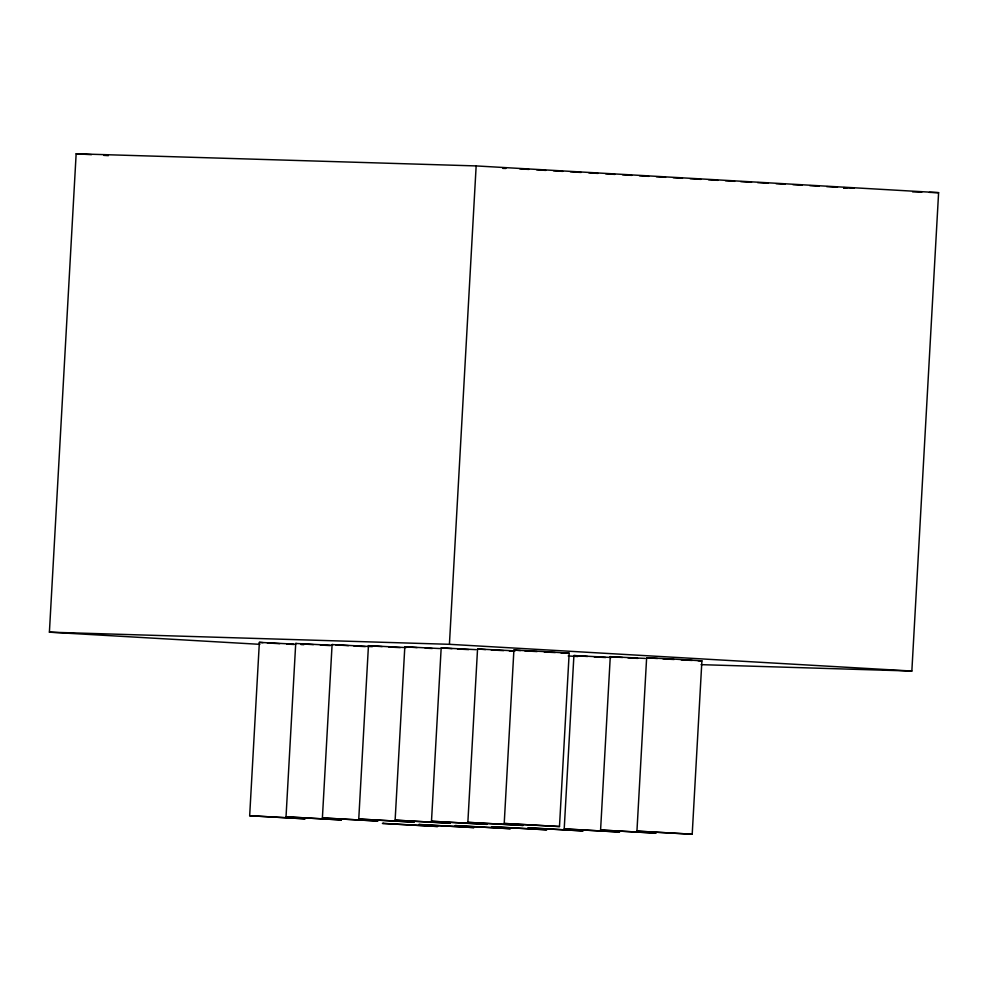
<?xml version="1.0" encoding="UTF-8"?>
<svg xmlns="http://www.w3.org/2000/svg" width="988" height="988" viewBox="0 0 988 988"><rect width="100%" height="100%" fill="white"/><g stroke="black" fill="none" stroke-linecap="round" stroke-linejoin="round"><path stroke-width="1.48" d="M259.881 644.337L49.4 632.172L76.15 153.782L476.154 165.922L938.6 192.66L911.85 671.05L701.072 664.652M249.668 815.73L304.922 818.817L249.668 815.73L259.362 642.361L294.288 644.127M286.026 816.829L341.292 819.929L286.026 816.829L295.721 643.46L330.659 645.238M322.397 817.941L377.651 821.028L322.397 817.941L332.091 644.571L372.34 646.646M358.755 819.04L414.021 822.14L358.755 819.04L368.45 645.67L406.043 647.597M395.126 820.151L450.38 823.239L395.126 820.151L404.821 646.782L439.746 648.548M431.484 821.25L486.751 824.338L431.484 821.25L441.179 647.881L476.117 649.647M49.4 632.172L449.416 644.312L476.154 165.922M467.855 822.349L523.109 825.449L467.855 822.349L477.55 648.98L512.476 650.746M504.213 823.461L513.908 650.092L541.696 651.45L569.174 653.179L559.48 826.548L504.213 823.461L559.48 826.548M564.21 828.92L619.476 832.02L564.21 828.92L573.904 655.55L611.498 657.477M600.581 830.031L655.834 833.119L600.581 830.031L610.275 656.662L645.201 658.428M636.939 831.13L646.634 657.761L674.421 659.12L701.9 660.849L692.205 834.218L636.939 831.13L692.205 834.218M569.174 653.179L560.974 652.858M701.9 660.849L698.121 660.737M502.818 168.38L505.905 168.466M843.653 188.128L846.716 188.214M912.603 191.87L921.779 192.141M929.424 192.376L938.6 192.66M692.255 660.453L681.263 659.885M555.219 652.562L544.252 651.981M514.847 651.253L509.314 650.956M605.669 657.526L594.233 656.884M400.226 647.634L388.778 646.992M365.288 646.609L353.84 645.979M330.35 645.596L320.334 645.028M286.829 644.09L293.992 644.485M537.101 651.574L524.739 650.845M674.112 659.49L662.973 658.848M503.596 650.635L491.221 649.919M637.742 658.391L627.936 657.823M468.658 649.61L457.518 648.968M568.186 655.97L577.795 656.526M425.149 648.103L432.287 648.511M519.787 168.886L529 169.43M536.669 169.862L545.882 170.405M553.552 170.85L562.765 171.381M570.434 171.826L581.179 172.443M588.848 172.888L598.061 173.419M605.73 173.863L614.944 174.394M622.613 174.839L631.826 175.37M639.495 175.815L648.708 176.346M656.378 176.79L665.591 177.321M673.26 177.766L682.473 178.297M690.143 178.742L700.887 179.359M708.569 179.804L717.77 180.335M725.451 180.779L734.652 181.323M740.79 181.668L751.535 182.298M757.673 182.644L768.417 183.274M776.099 183.719L785.299 184.25M792.981 184.694L802.182 185.225M809.864 185.67L819.064 186.201M826.746 186.646L837.491 187.263M843.629 187.621L854.373 188.239M76.15 153.782L91.513 154.671M103.802 155.375L108.408 155.647M449.416 644.312L911.85 671.05M348.431 645.658L335.71 644.868M313.394 644.633L300.797 643.855M279.69 643.682L267.34 642.941M657.465 658.514L646.634 657.761M622.526 657.502L610.275 656.662M587.588 656.489L573.904 655.55M452.01 648.634L441.179 647.881M417.072 647.622L404.821 646.782M382.134 646.609L368.45 645.67M300.945 644.522L303.785 644.695M520.441 650.573L513.908 650.092M485.528 649.573L477.55 648.98M262.981 642.657L259.362 642.361M332.091 644.571L332.993 644.67M295.721 643.46L296.622 643.571M383.369 823.412L382.393 823.412L437.647 826.499L383.369 823.412M419.739 824.511L418.751 824.511L474.018 827.598L419.739 824.511M456.098 825.622L455.122 825.61L510.376 828.71L456.098 825.622M492.469 826.721L491.481 826.721L546.747 829.809L492.469 826.721M528.827 827.821L527.851 827.821L583.105 830.908L528.827 827.821"/></g></svg>
